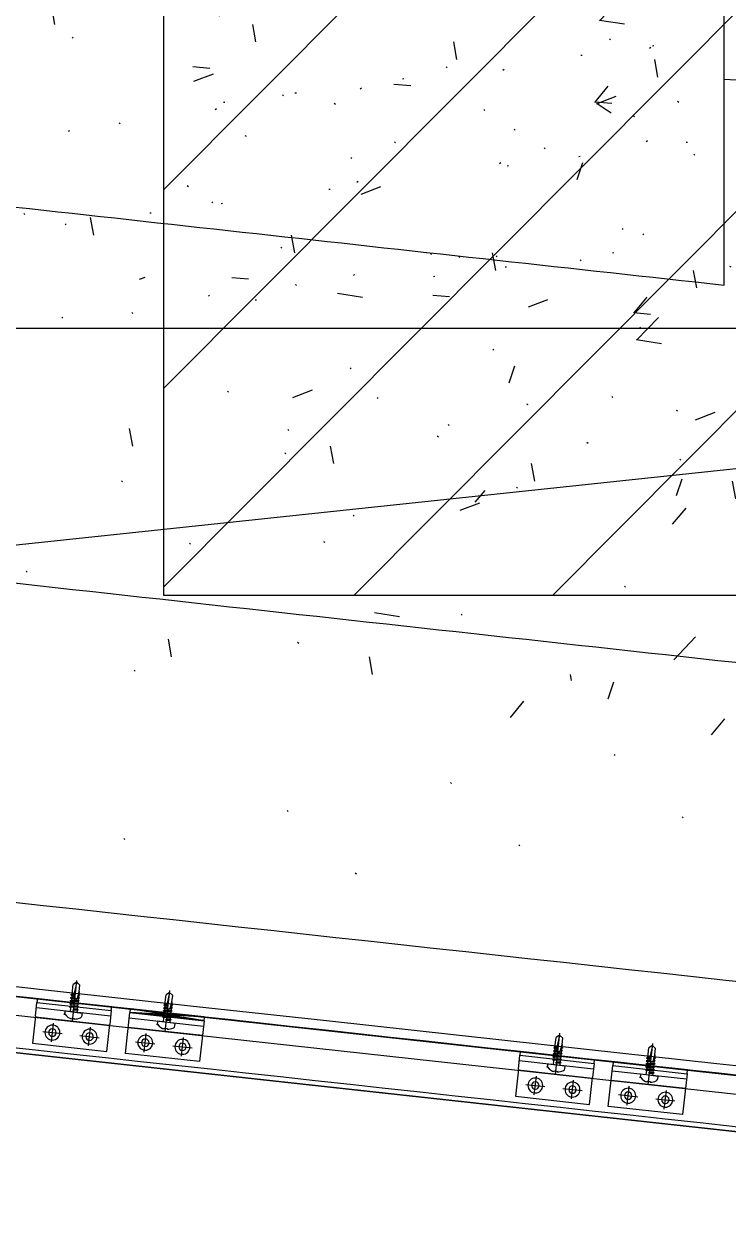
# Model space of a CAD drawing. Header units: inches. Extents: x 0 to 1813292486, y 0 to 3473589894.
# Drawn here: x 600539811 to 600540188, y 3473203545 to 3473204181 of the extents above; entities that cross this region are included whole.
import ezdxf
from ezdxf.xclip import XClip

# ---------------------------------------------------------------- set-up
doc = ezdxf.new("R2010")
doc.units = ezdxf.units.IN
doc.header["$LTSCALE"] = 1000
doc.header["$MEASUREMENT"] = 0
doc.header["$XCLIPFRAME"] = 2
for name, pattern in [('AX-MALL-GIRD-200$0$DOTE', [2.4200000000000004, 2, -0.2, 0.02, -0.2]), ('AX-MALL-WALL-P02-QT$0$CENTER', [2, 1.25, -0.25, 0.25, -0.25]), ('AX-MALL-WALL-P02-QT$0$DASHED', [0.75, 0.5, -0.25]), ('AX-MALL-WALL-P02-QT$0$HIDDEN', [0.375, 0.25, -0.125]), ('AX-MALL-WALL-P02-QT$0$HIDDENX2', [0.75, 0.5, -0.25])]:
    doc.linetypes.add(name, pattern=pattern)
for name, color, linetype in [('A-Anno-Note', 241, 'Continuous'), ('AX-MALL-DIM-P02$0$A-Detl-Thin', 131, 'Continuous'), ('AX-MALL-GIRD-200$0$A-Grid', 222, 'AX-MALL-GIRD-200$0$DOTE'), ('AX-MALL-P02-200$0$A-Anno-Note', 241, 'Continuous'), ('AX-MALL-WALL-P02$0$A-Anno-Note', 241, 'Continuous'), ('AX-MALL-WALL-P02-QT$0$A-Anno-Note', 241, 'Continuous'), ('AX-MALL-WALL-P02-QT$0$A-Detl-Fine', 152, 'Continuous'), ('AX-MALL-WALL-P02-QT$0$A-Detl-Patt', 8, 'Continuous'), ('AX-MALL-WALL-P02-QT$0$A-Detl-Thin', 131, 'Continuous'), ('AX-MALL-WALL-P02-QT$0$A-Wall', 2, 'Continuous'), ('AX-MALL-WALL-P02-QT$0$A-Wall-Patt', 13, 'Continuous'), ('AX-MALL-WALL-P02-QT$0$A-Wind', 4, 'Continuous'), ('AX-MALL-WALL-P02-QT$0$AP', 3, 'Continuous'), ('AX-MALL-WALL-P02-QT$0$C18', 4, 'AX-MALL-WALL-P02-QT$0$CENTER'), ('AX-MALL-WALL-P02-QT$0$DASH', 8, 'AX-MALL-WALL-P02-QT$0$DASHED'), ('AX-MALL-WALL-P02-QT$0$L18', 6, 'Continuous'), ('AX-MALL-WALL-P02-QT$0$PJ', 96, 'Continuous'), ('AX-MALL-WALL-P02-QT$0$STSF', 2, 'Continuous'), ('AX-MALL-WALL-P02-QT$0$tc', 4, 'Continuous'), ('AX-MALL-WALL-P02-QT$0$WZ', 2, 'Continuous'), ('AX-MALL-WALL-P02-QT$0$XX', 6, 'AX-MALL-WALL-P02-QT$0$HIDDEN'), ('AX-MALL-WALL-P02-QT$0$zx', 1, 'AX-MALL-WALL-P02-QT$0$CENTER'), ('AX-MALL-WALL-P02-QT$0$尺寸标注', 8, 'Continuous'), ('AX-MALL-ZTKD-P02$0$A-Anno-Note', 241, 'Continuous'), ('SX-MALL-WALL-L-1F~2F$0$S-COLU', 30, 'Continuous'), ('SX-MALL-WALL-L-1F~2F$0$S-PATT-WALL', 83, 'Continuous')]:
    doc.layers.add(name, color=color, linetype=linetype)
pattern_1 = [(45, (0, 359.0227), (-353.55353201463, 353.55353201463), [])]

# ---------------------------------------------------------------- blocks, each defined once
blk = doc.blocks.new('AX-MALL-GIRD-200')
at = {"layer": 'AX-MALL-GIRD-200$0$A-Grid'}
blk.add_line((600215588.64225, 3473125707.549852), (600573484.6463486, 3472992380.78657), dxfattribs=at)
blk = doc.blocks.new('AX-MALL-WALL-P02-QT$0$tj')
at = {"layer": 'AX-MALL-WALL-P02-QT$0$A-Detl-Patt'}
h = blk.add_hatch(dxfattribs=at)
h.set_pattern_fill('STEEL', color=256, scale=100.0000000000001, angle=50.43183869082386)
h.set_pattern_definition([(75.00000000004839, (-14278.19445574284, 156289.8254051208), (-153.3407249234246, 41.08752340989569), []), (75.00000000004839, (-14317.88195610046, 156358.5661673546), (-153.3407249234246, 41.08752340989569), [])])
edge = h.paths.add_edge_path()
edge.add_line((88101.273016572, 47666.64152574539), (87883.93542659283, 47459.84604215622))
edge.add_line((87883.93542659283, 47459.84604215622), (91571.54751467705, 43584.64122533798))
edge.add_arc((262949.389629302, 558937.705083496), 543101.4133620498, 251.6057364187558, 260.0288666978238)
edge.add_arc((172180.8466627672, -2862.146247219684), 27099.9982179492, 64.7128659603706, 96.9316049602786, ccw=False)
edge.add_arc((262948.9730309481, 558936.3205539446), 543099.9677998082, 261.6155114784545, 271.7251478115656)
edge.add_line((279298.9759148359, 16082.51663446426), (279298.9759315252, 16382.65274763107))
edge.add_arc((262948.9742454757, 558936.3204835369), 542799.9676941936, 261.62020364125146, 271.7261014454634, ccw=False)
edge.add_arc((172180.8456921196, -2862.14609140989), 27400.00151046549, 64.80631838577902, 96.83815911678944)
edge.add_arc((262949.394896181, 558937.7037490648), 542801.4137571028, 251.6136389015772, 260.02417327084333, ccw=False)
edge.add_line((91737.26096642017, 43845.69257831573), (88101.273016572, 47666.64152574539))
blk.add_lwpolyline([(88103.03003954887, 47737.33037519455), (87813.24658572674, 47461.60306501389), (91543.92713344097, 43541.13421487808, 0.03677856867194786), (168908.9495433569, 23989.2463850975, -0.1416543586965341), (183742.0972260237, 21592.70785188675, 0.04416604653312874), (279348.9759123325, 16034.00206041336), (279348.9759345055, 16434.18465709686, -0.04414427716130016), (183859.0483468771, 21979.79425859451, 0.1405450684183163), (168919.8474783897, 24393.46752309799, -0.03670519880877311), (91764.87840116024, 43889.20268630981), (88103.03007543087, 47737.33033752441)], format="xyb", dxfattribs=at)
blk.add_lwpolyline([(88101.273016572, 47666.64152574539), (87883.93542659283, 47459.84604215622), (91571.54751467705, 43584.64122533798, 0.0367693963449814), (168910.2986617088, 24039.77597379684, -0.1415142461245126), (183756.7420067787, 21641.08926153183, 0.04414024362697595), (279298.9759148359, 16082.51663446426), (279298.9759315252, 16382.65274763107, -0.04412389944666065), (183844.4648458958, 21931.40288829803, 0.1406825130026793), (168918.4574091434, 24342.94360637665, -0.03671436212623864), (91737.26096642017, 43845.69257831573)], format="xyb", close=True, dxfattribs=at)
blk = doc.blocks.new('SX-MALL-WALL-L-1F~2F')
at = {"layer": 'SX-MALL-WALL-L-1F~2F$0$S-PATT-WALL'}
h = blk.add_hatch(dxfattribs=at)
h.set_pattern_fill('钢筋混凝土', color=256, scale=15, pattern_type=2)
h.set_pattern_definition([(24.56816131876918, (600332665.5153246, 3473133539.580251), (-31.18316060756021, 68.21004687377882), []), (29.56816131876925, (600332665.5153246, 3473133539.580251), (97.53445422577846, -46.37920049590846), [11.25, -123.75]), (334.5681613187692, (600332665.5153246, 3473133539.580251), (19.88439775835759, 112.9961142864107), [9, -99]), (80.01956131876923, (600332673.6431957, 3473133535.715318), (117.4189029535321, 66.61682170576017), [9.5610285, -105.1713168]), (25.75236131876919, (600332675.9881096, 3473133567.692895), (141.3476152674957, -79.15081590010527), [16.87499999999951, -185.624999999996]), (76.20376131876925, (600332687.7670733, 3473133561.096986), (182.3878362713222, 87.98253900728311), [14.3415432, -157.75695]), (330.7523613187692, (600332675.9881096, 3473133567.692895), (182.387767611897, 87.98268144025062), [13.49999999999975, -148.499999999996]), (0.5681613187692669, (600332687.4262356, 3473133555.428341), (62.82047321120105, -87.84980446922418), [11.25, -123.75]), (305.5681613187692, (600332687.4262356, 3473133555.428341), (72.17288940056439, 89.18848105901375), [9, -99]), (51.01956131876926, (600332692.6612703, 3473133548.107521), (134.9933625470349, 1.33857134020591), [9.5610285, -105.1713168]), (17.06816131876921, (600332665.5153246, 3473133539.580251), (19.14085714793764, 46.15589493924091), [0.75, -97.8, 0.75, -100.5, 0.75, -99.375]), (347.0681613187692, (600332665.5153246, 3473133539.580251), (57.63084699394109, 41.66442757030211), [0.75, -57.3, 0.75, -95.55, 0.75, -37.875]), (307.0681613187692, (600332634.1697261, 3473133551.257406), (73.85474001336534, -31.12342331039777), [0.75, -37.5, 0.75, -117, 0.75, -155.25]), (297.0681613187692, (600332620.1134039, 3473133556.493798), (87.2164167648191, -16.46683781742514), [0.75, -48.75, 0.75, -77.69999999999999, 0.75, -110.25])])
h.paths.add_polyline_path([(600343453.0089251, 3473077921.905532), (600343697.3739072, 3473078577.867235), (600343041.4122043, 3473078822.232217), (600342797.0472223, 3473078166.270514)])
at = {"layer": 'SX-MALL-WALL-L-1F~2F$0$S-COLU'}
blk.add_lwpolyline([(600343453.0089251, 3473077921.905532), (600343697.3739072, 3473078577.867235), (600343041.4122043, 3473078822.232217), (600342797.0472223, 3473078166.270514)], close=True, dxfattribs=at)
blk = doc.blocks.new('SX-MALL-WALL-L-2F~3F')
ref = blk.add_blockref('SX-MALL-WALL-L-1F~2F', (0, 0))
XClip(ref).set_block_clipping_path([(600349769.7341375, 3473074679.418533), (600357001.7302529, 3473071985.287766), (600356499.8725733, 3473070638.124951), (600359302.5086629, 3473069594.060767), (600362345.1765132, 3473077761.653201), (600381551.4312518, 3473070606.759726), (600391553.7259278, 3473066880.611454), (600387749.827644, 3473056669.608357), (600391632.1759799, 3473055223.319679), (600395635.5522461, 3473065969.791956), (600406982.2408491, 3473061742.817497), (600403058.8006672, 3473051210.921831), (600412723.2437257, 3473047610.6332), (600445093.3740637, 3473134503.466942), (600393055.2444371, 3473153889.197227), (600387463.4997383, 3473138878.984498), (600380158.3525343, 3473141600.366193), (600382830.751978, 3473148774.027779), (600388210.8522022, 3473146769.782572), (600390696.2253517, 3473153441.399696), (600277474.697425, 3473195619.741203), (600273446.9822528, 3473184807.934726), (600257129.111771, 3473190886.82031), (600241575.9633431, 3473149136.690594), (600258197.8999482, 3473142944.531458), (600255239.7303221, 3473135003.762026), (600263182.3271956, 3473132044.911624), (600260741.6763649, 3473125493.34496), (600269350.4970673, 3473122286.306632), (600271511.1407766, 3473128086.235537), (600286270.1853781, 3473122588.058336), (600284109.5416689, 3473116788.129431), (600282580.7823727, 3473112684.400902), (600291840.7574171, 3473109234.788475), (600290827.7957876, 3473106515.642598), (600293360.405141, 3473105572.171298), (600294731.2544166, 3473109252.0137), (600323175.4764534, 3473098655.706329), (600321336.3302773, 3473093718.790065), (600344750.773286, 3473084996.222976), (600341987.4689643, 3473077578.540671), (600344583.6790427, 3473076611.376234), (600346015.5062013, 3473080454.904757), (600351201.5612961, 3473078522.947055)])
blk = doc.blocks.new('SX-MALL-WALL-2F~3F')
blk.add_blockref('SX-MALL-WALL-L-2F~3F', (0, 0))
blk = doc.blocks.new('AX-MALL-WALL-P02-QT$0$jjzx2')
at = {"layer": 'AX-MALL-WALL-P02-QT$0$A-Detl-Fine'}
for points in [[(217819.7489224672, -134075.7082457542), (217792.5470523834, -134324.2239851952), (218985.6494634151, -134454.9411673546), (219012.8767238855, -134206.4282374382)], [(217849.570807457, -134078.9724707603), (217825.6328282356, -134297.6693716049), (218959.0951833725, -134421.8523445129), (218983.0551723242, -134203.1609668732)]]:
    blk.add_lwpolyline(points, dxfattribs=at)
blk = doc.blocks.new('*U198')
at = {"layer": 'AX-MALL-WALL-P02-QT$0$C18', "color": 1, "ltscale": 2}
blk.add_line((0, 5.142561988594025), (0, -17.03404386090006), dxfattribs=at)
at = {"layer": 'AX-MALL-WALL-P02-QT$0$L18', "color": 4}
for p, q in [((-1.790000000000873, -1.147816335795142), (-1.790000000000873, 0)), ((1.790000000000873, -2.247816335793686), (1.790000000000873, 0)), ((-2.399999999999636, -1.5), (-1.790000000000873, -1.147816335795142)), ((-2.399999999999636, -1.5), (0.2342809638412291, -1.225595732932561)), ((-2.399999999999636, -1.5), (-1.790000000000873, -1.852183664204858)), ((-2.399999999999636, -3.100000000000364), (2.399999999999636, -2.600000000000364)), ((-2.399999999999636, -3.100000000000364), (-1.790000000000873, -2.747816335793686)), ((-2.399999999999636, -3.100000000000364), (-1.790000000000873, -3.452183664205222)), ((-2.399999999999636, -4.700000000000728), (2.399999999999636, -4.200000000000728)), ((-2.399999999999636, -4.700000000000728), (-1.790000000000873, -4.34781633579405)), ((-2.399999999999636, -4.700000000000728), (-1.790000000000873, -5.052183664205586)), ((-2.399999999999636, -6.299999999999272), (2.399999999999636, -5.799999999999272)), ((-2.399999999999636, -6.299999999999272), (-1.790000000000873, -5.947816335794414)), ((-2.399999999999636, -6.299999999999272), (-1.790000000000873, -6.65218366420595)), ((-1.790000000000873, -1.147816335795142), (0.2342809638412291, -0.8650955307894037)), ((-1.790000000000873, -1.852183664204858), (0.2342809638412291, -1.56946285919912)), ((-1.790000000000873, -2.747816335793686), (-1.790000000000873, -1.852183664204858)), ((-1.790000000000873, -2.747816335793686), (1.790000000000873, -2.247816335793686)), ((-1.790000000000873, -3.452183664205222), (1.790000000000873, -2.952183664205222)), ((-1.790000000000873, -4.34781633579405), (-1.790000000000873, -3.452183664205222)), ((-1.790000000000873, -4.34781633579405), (1.790000000000873, -3.84781633579405)), ((-1.790000000000873, -5.052183664205586), (1.790000000000873, -4.552183664205586)), ((-1.790000000000873, -5.947816335794414), (-1.790000000000873, -5.052183664205586)), ((-1.790000000000873, -5.947816335794414), (1.790000000000873, -5.447816335794414)), ((-1.790000000000873, -6.65218366420595), (1.790000000000873, -6.15218366420595)), ((0.2342809638412291, -0.8650955307894037), (0.2342809638412291, -1.56946285919912)), ((2.399999999999636, -2.600000000000364), (1.790000000000873, -2.247816335793686)), ((2.399999999999636, -2.600000000000364), (1.790000000000873, -2.952183664205222)), ((1.790000000000873, -3.84781633579405), (1.790000000000873, -2.952183664205222)), ((2.399999999999636, -4.200000000000728), (1.790000000000873, -3.84781633579405)), ((2.399999999999636, -4.200000000000728), (1.790000000000873, -4.552183664205586)), ((1.790000000000873, -5.447816335794414), (1.790000000000873, -4.552183664205586)), ((2.399999999999636, -5.799999999999272), (1.790000000000873, -5.447816335794414)), ((2.399999999999636, -5.799999999999272), (1.790000000000873, -6.15218366420595)), ((1.790000000000873, -7.047816335794778), (1.790000000000873, -6.15218366420595)), ((-2.399999999999636, -7.899999999999636), (-1.790000000000873, -7.547816335794778)), ((-2.399999999999636, -7.899999999999636), (-1.273355612604064, -7.78264120964559)), ((-2.399999999999636, -7.899999999999636), (-1.790000000000873, -8.252183664206314)), ((-2.399999999999636, -9.5), (-1.790000000000873, -9.147816335795142)), ((-2.399999999999636, -9.5), (-1.518995326587174, -9.408228679852982)), ((-2.399999999999636, -9.5), (-1.790000000000873, -9.852183664204858)), ((-1.790000000000873, -7.547816335794778), (-1.790000000000873, -6.65218366420595)), ((-1.790000000000873, -7.547816335794778), (-0.9175382126813929, -7.425964130861757)), ((-1.790000000000873, -8.252183664206314), (-1.334698446698894, -8.188594061788535)), ((-1.790000000000873, -9.147816335795142), (-1.790000000000873, -8.252183664206314)), ((-1.790000000000873, -9.147816335795142), (-1.472953762578982, -9.103536135036848)), ((-1.790000000000873, -9.852183664204858), (-1.581684194792615, -9.823089278002954)), ((-1.790000000000873, -11.20167565273914), (-1.790000000000873, -9.852183664204858)), ((-1.790000000000873, -11.20167565273914), (-1.790000000000873, -14.60000000000036)), ((0.4333070988686814, -7.237298584555901), (1.790000000000873, -7.047816335794778)), ((0.7141825614198751, -7.575605983185596), (2.399999999999636, -7.399999999999636)), ((0.7141825614198751, -7.90243749641013), (1.790000000000873, -7.752183664206314)), ((0.7141825614198751, -8.798070167998958), (1.790000000000873, -8.647816335795142)), ((0.7141825614198751, -9.17560598318596), (2.399999999999636, -9)), ((0.7141825614198751, -9.502437496410494), (1.790000000000873, -9.352183664204858)), ((2.399999999999636, -7.399999999999636), (1.790000000000873, -7.047816335794778)), ((2.399999999999636, -7.399999999999636), (1.790000000000873, -7.752183664206314)), ((1.790000000000873, -8.647816335795142), (1.790000000000873, -7.752183664206314)), ((2.399999999999636, -9), (1.790000000000873, -8.647816335795142)), ((2.399999999999636, -9), (1.790000000000873, -9.352183664204858)), ((1.790000000000873, -9.352183664204858), (1.790000000000873, -14.60000000000036)), ((0, -16), (-1.790000000000873, -14.60000000000036)), ((0, -16), (1.790000000000873, -14.60000000000036))]:
    blk.add_line(p, q, dxfattribs=at)
blk.add_lwpolyline([(4.549999999999272, 0, 0.414213562373095), (4.75, 0.2000000000007276), (4.75, 1.39147638815848, 0.2654033233867933), (4.06568705400241, 2.589861303315047, 0.108659312189883), (0.7999999999992724, 3.659899496853541), (0.7999999999992724, 3.315608971053734), (-0.7999999999992724, 3.315608971053734), (-0.7999999999992724, 3.659899496853541, 0.1086593121898847), (-4.06568705400241, 2.589861303315047, 0.2654033233867933), (-4.75, 1.39147638815848), (-4.75, 0.2000000000007276, 0.414213562373095), (-4.549999999999272, 0)], format="xyb", close=True, dxfattribs=at)
blk.add_lwpolyline([(0, -16), (0.7141825614198751, -10.25704931750261), (0.7141825614198751, -7.536688384094305, 0.4176573264866609), (0.4106596181591158, -7.236709070022698, 0.08336651052848376), (-1.234698998669046, -7.526820576113096), (-1.790000000000873, -11.20167565273914)], format="xyb", dxfattribs=at)
blk = doc.blocks.new('AX-MALL-WALL-P02-QT$0$盘头自钻自攻钉ST4-8')
at = {"layer": 'AX-MALL-WALL-P02-QT$0$尺寸标注'}
blk.add_blockref('*U198', (0, 0), dxfattribs=at)
blk = doc.blocks.new('AX-MALL-WALL-P02-QT$0$A$C61293B14')
at = {"layer": 'AX-MALL-WALL-P02-QT$0$tc'}
for radius in [4, 2]:
    blk.add_circle((0, 0), radius, dxfattribs=at)
at = {"layer": 'AX-MALL-WALL-P02-QT$0$zx'}
for p, q in [((-5.199824257346336, 0), (5.199824257317232, 0)), ((0, 5.036975615854317), (0, -5.036975615847041))]:
    blk.add_line(p, q, dxfattribs=at)
blk = doc.blocks.new('AX-MALL-WALL-P02-QT$0$A$C41DD6A87')
at = {"layer": 'AX-MALL-WALL-P02-QT$0$tc'}
h = blk.add_hatch(dxfattribs=at)
h.set_pattern_fill('ANSI31', color=256, scale=0.5, angle=-90.00000000000001, style=0)
h.set_pattern_definition([(225.0000000000001, (28362.68611018802, -179426.704915055), (-1.122532015133644, 1.122532015133644), [])])
h.paths.add_polyline_path([(40, 20), (0, 20), (0, 22), (40, 22)])
at = {"layer": 'AX-MALL-WALL-P02-QT$0$PJ'}
for points in [[(40, 20), (0, 20), (0, 22), (40, 22)], [(40, 20), (0, 20), (0, -2.00031700823456), (40, -2.00031700823456)]]:
    blk.add_lwpolyline(points, close=True, dxfattribs=at)
at = {"layer": 'AX-MALL-WALL-P02-QT$0$XX'}
for p, q in [((0, 17), (40, 17)), ((0, 11.99968299176544), (40, 11.99968299176544))]:
    blk.add_line(p, q, dxfattribs=at)
at = {"layer": 'AX-MALL-WALL-P02-QT$0$tc', "rotation": 180}
for p in [(10.00773325189948, 4.856510433368385), (30.00773325189948, 4.856510433368385)]:
    blk.add_blockref('AX-MALL-WALL-P02-QT$0$A$C61293B14', p, dxfattribs=at)
at = {"layer": 'AX-MALL-WALL-P02-QT$0$WZ', "extrusion": (1.112429078900672e-34, 1.017801628166565e-23, -1), "zscale": -1, "rotation": 180}
blk.add_blockref('AX-MALL-WALL-P02-QT$0$盘头自钻自攻钉ST4-8', (-20, 17), dxfattribs=at)
blk = doc.blocks.new('AX-MALL-WALL-P02-QT$0$A$C715D18B8')
at = {"layer": 'AX-MALL-WALL-P02-QT$0$tc'}
h = blk.add_hatch(dxfattribs=at)
h.set_pattern_fill('ANSI31', color=256, scale=0.5, angle=-180, style=0)
h.set_pattern_definition([(225, (28362.68611018802, -179426.704915055), (-1.122532015133644, 1.122532015133644), [])])
h.paths.add_polyline_path([(40, 20), (0, 20), (0, 22), (40, 22)])
at = {"layer": 'AX-MALL-WALL-P02-QT$0$PJ'}
blk.add_line((0, 17), (40, 17), dxfattribs=at)
blk.add_lwpolyline([(40, 20), (0, 20), (0, 22), (40, 22)], close=True, dxfattribs=at)
blk.add_lwpolyline([(40, 12.49968299269676), (40, 20), (0, 20), (0, 12.49968299269676)], dxfattribs=at)
at = {"layer": 'AX-MALL-WALL-P02-QT$0$XX'}
blk.add_line((0, 11.99968299269676), (40, 11.99968299269676), dxfattribs=at)
blk.add_lwpolyline([(40, 12.49968299269676), (40, -2.000317007303238), (0, -2.000317007303238), (0, 12.49968299269676)], dxfattribs=at)
at = {"layer": 'AX-MALL-WALL-P02-QT$0$tc', "rotation": 180}
for p in [(10.00773325189948, 4.856510434299707), (30.00773325189948, 4.856510434299707)]:
    blk.add_blockref('AX-MALL-WALL-P02-QT$0$A$C61293B14', p, dxfattribs=at)
at = {"layer": 'AX-MALL-WALL-P02-QT$0$WZ', "extrusion": (1.112470375349305e-34, 1.017801628166565e-23, -1), "zscale": -1, "rotation": 180}
blk.add_blockref('AX-MALL-WALL-P02-QT$0$盘头自钻自攻钉ST4-8', (-20, 17), dxfattribs=at)
blk = doc.blocks.new('AX-MALL-WALL-P02-QT$0$A$C4D6066B9')
at = {"rotation": 180}
for name, p in [('AX-MALL-WALL-P02-QT$0$A$C715D18B8', (0, 22)), ('AX-MALL-WALL-P02-QT$0$A$C41DD6A87', (50, 22))]:
    blk.add_blockref(name, p, dxfattribs=at)
blk = doc.blocks.new('AX-MALL-WALL-P02-QT$0$1300C')
at = {"layer": 'AX-MALL-WALL-P02-QT$0$AP'}
blk.add_line((-33.0838707126677, -219.5850549619645), (1157.302145468071, -567.5604730285704), dxfattribs=at)
blk.add_lwpolyline([(1118.464279595762, -629.2074221316725), (1132.498736849055, -581.1485091242939), (-19.47386286780238, -244.2615250442177), (-33.55731932446361, -292.3227452579886)], dxfattribs=at)
blk.add_arc((-2315977.889819736, -7923840.433690093), 8255124.442743698, 73.69873543098333, 73.70710042087663, dxfattribs=at)
at = {"layer": 'AX-MALL-WALL-P02-QT$0$DASH', "color": 8, "linetype": 'AX-MALL-WALL-P02-QT$0$HIDDENX2', "ltscale": 20}
blk.add_lwpolyline([(1104.008876688778, -536.3292375262827, 2.515421783863442e-05), (28.78165457211435, -222.0132663641125, 8.805785796117746e-05)], format="xyb", dxfattribs=at)
at = {"layer": 'AX-MALL-WALL-P02-QT$0$STSF'}
for points in [[(41.43505173176527, -178.8288762066513, -2.515410358646587e-05), (1116.670332636684, -493.1472094729543)], [(1102.602048244327, -541.1272406466305, 2.515423053481601e-05), (27.37572155147791, -226.8115319479257, 8.805808583073339e-05)]]:
    blk.add_lwpolyline(points, format="xyb", dxfattribs=at)
at = {"layer": 'AX-MALL-WALL-P02-QT$0$tc', "xscale": -1, "rotation": 163.6785518761817}
for p in [(185.6602432113141, -273.0653087068349), (435.208555733785, -346.0424284245819)]:
    blk.add_blockref('AX-MALL-WALL-P02-QT$0$A$C4D6066B9', p, dxfattribs=at)
blk = doc.blocks.new('AX-MALL-WALL-P02-QT$0$mqst2')
at = {"color": 6, "rotation": 10.04802716484397}
blk.add_blockref('AX-MALL-WALL-P02-QT$0$1300C', (326037.7022396326, -43382.74297142029), dxfattribs=at)
blk = doc.blocks.new('AX-MALL-WALL-P02-QT')
at = {"layer": 'AX-MALL-WALL-P02-QT$0$A-Wall-Patt'}
h = blk.add_hatch(dxfattribs=at)
h.set_pattern_fill('普通砖', color=256, scale=200, style=0)
h.set_pattern_definition(pattern_1)
h.paths.add_polyline_path([(600343186.172157, 3473078079.872867), (600343315.8447416, 3473078126.622054), (600346073.2845627, 3473085528.561988), (600345948.3394766, 3473085575.107699), (600345850.9576503, 3473085504.67174), (600343136.077921, 3473078216.978086)])
h = blk.add_hatch(dxfattribs=at)
h.set_pattern_fill('普通砖', color=256, scale=200, style=0)
h.set_pattern_definition(pattern_1)
h.paths.add_polyline_path([(600342609.8860778, 3473078257.96418, 0.0002782991113842004), (600343146.8335129, 3473077987.719225), (600343186.172157, 3473078079.872867), (600343136.0779209, 3473078216.978086, -0.0002261663700324571), (600342699.8993582, 3473078436.563199)])
at = {"layer": 'AX-MALL-WALL-P02-QT$0$A-Wall'}
blk.add_line((600343136.077921, 3473078216.978086), (600345850.9576503, 3473085504.67174), dxfattribs=at)
for centre, radius, start, end in [((600585643.1795114, 3473560470.225908), 539794.3028196319, 243.2520556317485, 243.3038891447473), ((600585643.1796908, 3473560470.225856), 539994.3028542217, 243.2520556122996, 243.3158370687512)]:
    blk.add_arc(centre, radius, start, end, dxfattribs=at)
at = {"layer": 'AX-MALL-WALL-P02-QT$0$A-Anno-Note'}
for name, p, rotation in [('AX-MALL-WALL-P02-QT$0$mqst2', (600052179.2710491, 3473232742.396311), 339.5681613092181), ('AX-MALL-WALL-P02-QT$0$jjzx2', (600185298.4270658, 3473279938.045597), 339.5681613092246)]:
    blk.add_blockref(name, p, dxfattribs=dict(at, rotation=rotation))
at = {"layer": 'AX-MALL-WALL-P02-QT$0$A-Detl-Thin'}
blk.add_blockref('SX-MALL-WALL-2F~3F', (0, 0), dxfattribs=at)
at = {"layer": 'AX-MALL-WALL-P02-QT$0$A-Detl-Thin', "rotation": 339.5681613091762}
blk.add_blockref('AX-MALL-WALL-P02-QT$0$tj', (600144118.6961328, 3473128496.287411), dxfattribs=at)
at = {"layer": 'AX-MALL-WALL-P02-QT$0$A-Wind'}
blk.add_blockref('AX-MALL-GIRD-200', (0, 0), dxfattribs=at)
blk = doc.blocks.new('AX-MALL-WALL-P02')
at = {"layer": 'AX-MALL-WALL-P02$0$A-Anno-Note'}
blk.add_blockref('AX-MALL-WALL-P02-QT', (0, 0), dxfattribs=at)
blk = doc.blocks.new('AX-MALL-ZTKD-P02')
at = {"layer": 'AX-MALL-ZTKD-P02$0$A-Anno-Note'}
blk.add_blockref('AX-MALL-GIRD-200', (0, 0), dxfattribs=at)
blk = doc.blocks.new('AX-MALL-DIM-P02')
at = {"layer": 'AX-MALL-DIM-P02$0$A-Detl-Thin'}
blk.add_blockref('AX-MALL-ZTKD-P02', (-2.384185791015625e-06, 9.5367431640625e-07), dxfattribs=at)
blk = doc.blocks.new('AX-MALL-P02-200')
at = {"layer": 'AX-MALL-P02-200$0$A-Anno-Note'}
blk.add_blockref('AX-MALL-WALL-P02', (0, 0), dxfattribs=at)
blk.add_blockref('AX-MALL-DIM-P02', (0, 0), dxfattribs=at)

msp = doc.modelspace()

# ---------------------------------------------------------------- block references
at = {"layer": 'A-Anno-Note', "rotation": 20.43183869077545}
msp.add_blockref('AX-MALL-P02-200', (1250392458.527329, 9048125.682563305), dxfattribs=at)

doc.saveas('drawing.dxf')
